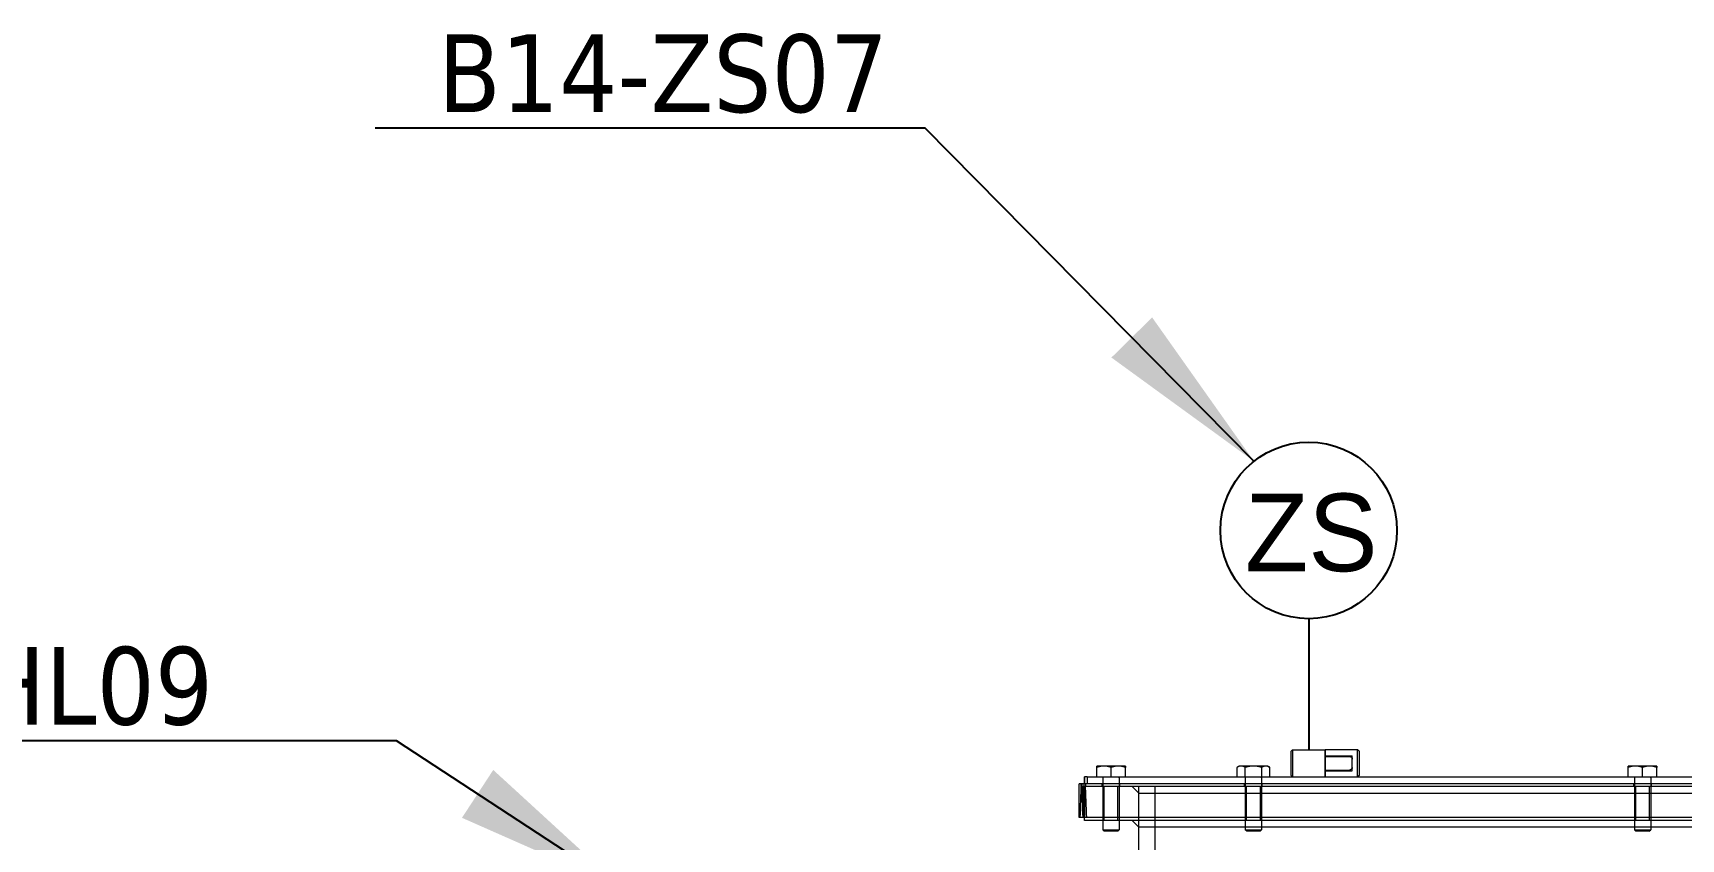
# Model space of a CAD drawing. Header units: millimetres. Extents: x 12318 to 17800, y 6541 to 10165.
# Drawn here: x 13165.5 to 13402.5, y 9602.5 to 9718.4 of the extents above; entities that cross this region are included whole.
import ezdxf

# ---------------------------------------------------------------- set-up
doc = ezdxf.new("R2010")
doc.units = ezdxf.units.MM
doc.layers.add('Equipment', color=123, linetype='Continuous')
doc.dimstyles.new('ISO-25', dxfattribs={"dimtxt": 2.5, "dimasz": 2.5, "dimexe": 1.25, "dimexo": 0.625, "dimtad": 1, "dimtxsty": 'Standard', "dimcen": 2.5, "dimadec": 0, "dimazin": 0, "dimtfac": 1, "dimtmove": 0, "dimatfit": 3, "dimfxl": 1, "dimarcsym": 0})

# ---------------------------------------------------------------- blocks, each defined once
blk = doc.blocks.new('A$Ce64cb7e9')
at = {"layer": 'Equipment', "linetype": 'Continuous', "lineweight": 0, "extrusion": (-2.22045e-16, 1, 0)}
for p, q in [((-180.5, 1925), (-179.5, 1926)), ((-180.5, 1923.1), (-180.5, 1925)), ((-180.5, 1907), (-180.5, 1923.1)), ((-179.5, 1926), (-179.5, 1923.9)), ((-179.5, 1926), (-155.5, 1926)), ((-179.5, 1923.9), (-179.5, 1906)), ((-155.5, 1926), (-155.5, 1906)), ((-131.5, 1926), (-155.5, 1926)), ((-155.5, 1906), (-155.5, 1926)), ((-155.5, 1921.5), (-135.5, 1921.5)), ((-155.5, 1921), (-137.5, 1921)), ((-135.5, 1910.5), (-135.5, 1921.5)), ((-131.5, 1906), (-131.5, 1926)), ((-130.5, 1925), (-131.5, 1926)), ((-130.5, 1925), (-130.5, 1907)), ((-330.5, 1906), (-332.5, 1906)), ((-332.5, 1901), (-332.5, 1906)), ((-330.5, 1906), (-330.5, 1901)), ((-330.5, 1906), (386.5, 1906)), ((-318.3, 1914), (-323.5, 1914)), ((-323.5, 1906), (-323.5, 1913)), ((-319, 1905.4), (-319, 1874)), ((-307.8, 1914), (-318.3, 1914)), ((-313, 1906), (-313, 1913)), ((-302.5, 1914), (-307.8, 1914)), ((-307, 1905.4), (-307, 1874)), ((-302.5, 1906), (-302.5, 1913)), ((-218.7, 1914), (-220.3, 1913)), ((-220.3, 1906), (-220.3, 1913)), ((-217.3, 1914), (-218.7, 1914)), ((-208.2, 1914), (-217.3, 1914)), ((-214.3, 1906), (-214.3, 1913)), ((-214.2, 1905.4), (-214.2, 1867.1)), ((-199.1, 1914), (-208.2, 1914)), ((-202.2, 1905.4), (-202.2, 1867.1)), ((-202.1, 1906), (-202.1, 1913)), ((-197.7, 1914), (-199.1, 1914)), ((-197.7, 1914), (-196.1, 1913)), ((-196.1, 1906), (-196.1, 1913)), ((-180.5, 1907), (-179.5, 1906)), ((-155.5, 1911), (-137.5, 1911)), ((-155.5, 1910.5), (-135.5, 1910.5)), ((-130.5, 1907), (-131.5, 1906)), ((73, 1914), (67.7, 1914)), ((67.7, 1906), (67.7, 1913)), ((72.2, 1905.4), (72.2, 1867.1)), ((83.5, 1914), (73, 1914)), ((78.2, 1906), (78.2, 1913)), ((88.7, 1914), (83.5, 1914)), ((84.2, 1905.4), (84.2, 1867.1)), ((88.7, 1906), (88.7, 1913)), ((-335, 1901), (-336.5, 1901)), ((-336.5, 1876), (-336.5, 1901)), ((1273.9, 1901), (-335, 1901)), ((-333.5, 1876), (-333.5, 1901)), ((-333.5, 1899), (-333.5, 1901)), ((-332, 1899), (-333.5, 1899)), ((-332.5, 1876), (-332.5, 1899)), ((-332, 1899), (-332, 1901)), ((-332, 1899), (-332, 1901)), ((1270.9, 1899), (-332, 1899)), ((-319.5, 1899), (-319.5, 1901)), ((-318.1, 1874), (-318.1, 1899)), ((-308, 1874), (-308, 1899)), ((-306.5, 1899), (-306.5, 1901)), ((-292.5, 1894), (-297.5, 1899)), ((-292.5, 1894), (-297.5, 1899)), ((-292.5, 1894), (-292.5, 1899)), ((-292.5, 1869), (-292.5, 1899)), ((-292.5, 1894), (1231.5, 1894)), ((-292.5, 1874), (-292.5, 1894)), ((-292.5, 1894), (1231.5, 1894)), ((-280.5, 1154), (-280.5, 1899)), ((-214.7, 1899), (-214.7, 1901)), ((-213.3, 1874), (-213.3, 1899)), ((-203.1, 1874), (-203.1, 1899)), ((-201.7, 1899), (-201.7, 1901)), ((71.7, 1899), (71.7, 1901)), ((73.2, 1874), (73.2, 1899)), ((83.3, 1874), (83.3, 1899)), ((84.7, 1899), (84.7, 1901)), ((-335.8, 1876), (-336.5, 1876)), ((-334, 1876), (-335.8, 1876)), ((1272.9, 1876), (-334, 1876)), ((-332.5, 1874), (-332.5, 1876)), ((469.5, 1874), (-332.5, 1874)), ((-319, 1874), (-319, 1867.1)), ((-307, 1874), (-307, 1867.1)), ((-292.5, 1869), (-297.5, 1874)), ((-292.5, 1869), (-292.5, 1874)), ((1231.5, 1869), (-292.5, 1869)), ((-292.5, 1786.8), (-292.5, 1869)), ((-319, 1867.1), (-313, 1867.1)), ((-318, 1866), (-319, 1867.1)), ((-308.1, 1866), (-318, 1866)), ((-313, 1867.1), (-307, 1867.1)), ((-308.1, 1866), (-307, 1867.1)), ((-214.2, 1867.1), (-211.2, 1867.1)), ((-213.1, 1866), (-214.2, 1867.1)), ((-203.3, 1866), (-213.1, 1866)), ((-211.2, 1867.1), (-202.2, 1867.1)), ((-203.3, 1866), (-202.2, 1867.1)), ((72.2, 1867.1), (73, 1867.1)), ((73.3, 1866), (72.2, 1867.1)), ((73, 1867.1), (84.2, 1867.1)), ((83.1, 1866), (73.3, 1866)), ((83.1, 1866), (84.2, 1867.1))]:
    blk.add_line(p, q, dxfattribs=at)
at = {"layer": 'Equipment', "linetype": 'Continuous', "lineweight": 0, "extrusion": (0, 0, -1)}
for centre, radius, start, end in [((137.5, 1919), 2, 90, 180), ((-469.5, 1886), 802, 1.0717, 1.429), ((319.6, 1905.4), 0.6, 90, 180), ((306.4, 1905.4), 0.6, 0, 90), ((214.8, 1905.4), 0.6, 90, 180), ((201.6, 1905.4), 0.6, 0, 90), ((137.5, 1913), 2, 180, 270), ((-71.6, 1905.4), 0.6, 90, 180), ((-84.8, 1905.4), 0.6, 0, 90)]:
    blk.add_arc(centre, radius, start, end, dxfattribs=at)
for centre, major_axis, start_param, end_param in [((469.5, 1814.4), (0, 1396), -1.526655, -1.508722), ((469.5, 1987.6), (0, 1390.8), -1.651124, -1.633103)]:
    blk.add_ellipse(centre, major_axis=major_axis, ratio=0.57735, start_param=start_param, end_param=end_param, dxfattribs=at)
at = {"layer": 'Equipment', "linetype": 'Continuous', "lineweight": 0}
for centre, major_axis, start_param, end_param in [((469.5, 1987.6), (0, -1396), -1.508722, -1.490768), ((469.5, 1814.4), (0, -1390.8), -1.633103, -1.615103)]:
    blk.add_ellipse(centre, major_axis=major_axis, ratio=0.57735, start_param=start_param, end_param=end_param, dxfattribs=at)
for points, weights in [([(-318.3, 1914), (-320.7, 1914), (-323.5, 1913)], [1, 1.04314139574, 1.01001874936]), ([(-323.5, 1913), (-323.5, 1914), (-323.5, 1914)], [1.01001874936, 1.04314139574, 1]), ([(-313, 1913), (-315.8, 1914), (-318.3, 1914)], [1.01001874936, 1.04314139574, 1]), ([(-307.8, 1914), (-310.2, 1914), (-313, 1913)], [1, 1.04314139574, 1.01001874936]), ([(-302.5, 1913), (-305.3, 1914), (-307.8, 1914)], [1.01001874936, 1.04314139574, 1]), ([(-302.5, 1914), (-302.5, 1914), (-302.5, 1913)], [1, 1.04314139574, 1.01001874936]), ([(-217.3, 1914), (-218.7, 1914), (-220.3, 1913)], [1, 1.04314139574, 1.01001874936]), ([(-214.3, 1913), (-215.9, 1914), (-217.3, 1914)], [1.01001874936, 1.04314139574, 1]), ([(-208.2, 1914), (-211, 1914), (-214.3, 1913)], [1, 1.04314139574, 1.01001874936]), ([(-202.1, 1913), (-205.4, 1914), (-208.2, 1914)], [1.01001874936, 1.04314139574, 1]), ([(-199.1, 1914), (-200.5, 1914), (-202.1, 1913)], [1, 1.04314139574, 1.01001874936]), ([(-196.1, 1913), (-197.7, 1914), (-199.1, 1914)], [1.01001874936, 1.04314139574, 1]), ([(73, 1914), (70.5, 1914), (67.7, 1913)], [1, 1.04314139574, 1.01001874936]), ([(67.7, 1913), (67.7, 1914), (67.7, 1914)], [1.01001874936, 1.04314139574, 1]), ([(78.2, 1913), (75.4, 1914), (73, 1914)], [1.01001874936, 1.04314139574, 1]), ([(83.5, 1914), (81, 1914), (78.2, 1913)], [1, 1.04314139574, 1.01001874936]), ([(88.7, 1913), (85.9, 1914), (83.5, 1914)], [1.01001874936, 1.04314139574, 1]), ([(88.7, 1914), (88.7, 1914), (88.7, 1913)], [1, 1.04314139574, 1.01001874936])]:
    blk.add_rational_spline(points, weights, degree=2, dxfattribs=at)

msp = doc.modelspace()

# ---------------------------------------------------------------- linework, layer by layer
msp.add_line((13348.95, 9634.19), (13348.95, 9615.35))
msp.add_circle((13348.95, 9646.88), 12.69)

# ---------------------------------------------------------------- block references
at = {"xscale": 0.1953125, "yscale": 0.1953125, "zscale": 0.1953125}
msp.add_blockref('A$Ce64cb7e9', (13381.67, 9239.18), dxfattribs=at)

# ---------------------------------------------------------------- texts
at = {"width": 777.1843}
for s, insert, char_height, attachment_point in [('{\\fTahoma|b0|i0|c0|p34;B14-ZS07}', (13288.47, 9718.2), 11.1664, 3), ('ZS', (13358.85, 9652.18), 11.166, 3), ('{\\fTahoma|b0|i0|c0|p34;B14-HL09}', (13126.88, 9630.14), 11.1664, 1)]:
    msp.add_mtext(s, dxfattribs=dict(at, insert=insert, char_height=char_height, attachment_point=attachment_point))

# ---------------------------------------------------------------- leaders
at = {"linetype": 'Continuous', "lineweight": -3}
for points in [[(13341.07, 9656.83), (13293.83, 9704.7), (13214.74, 9704.7)], [(13250.39, 9595.33), (13217.78, 9616.64), (13121.52, 9616.64)]]:
    msp.add_leader(points, dimstyle='ISO-25', override={"dimscale": 10, "dimtad": 0}, dxfattribs=at)

doc.saveas('drawing.dxf')
